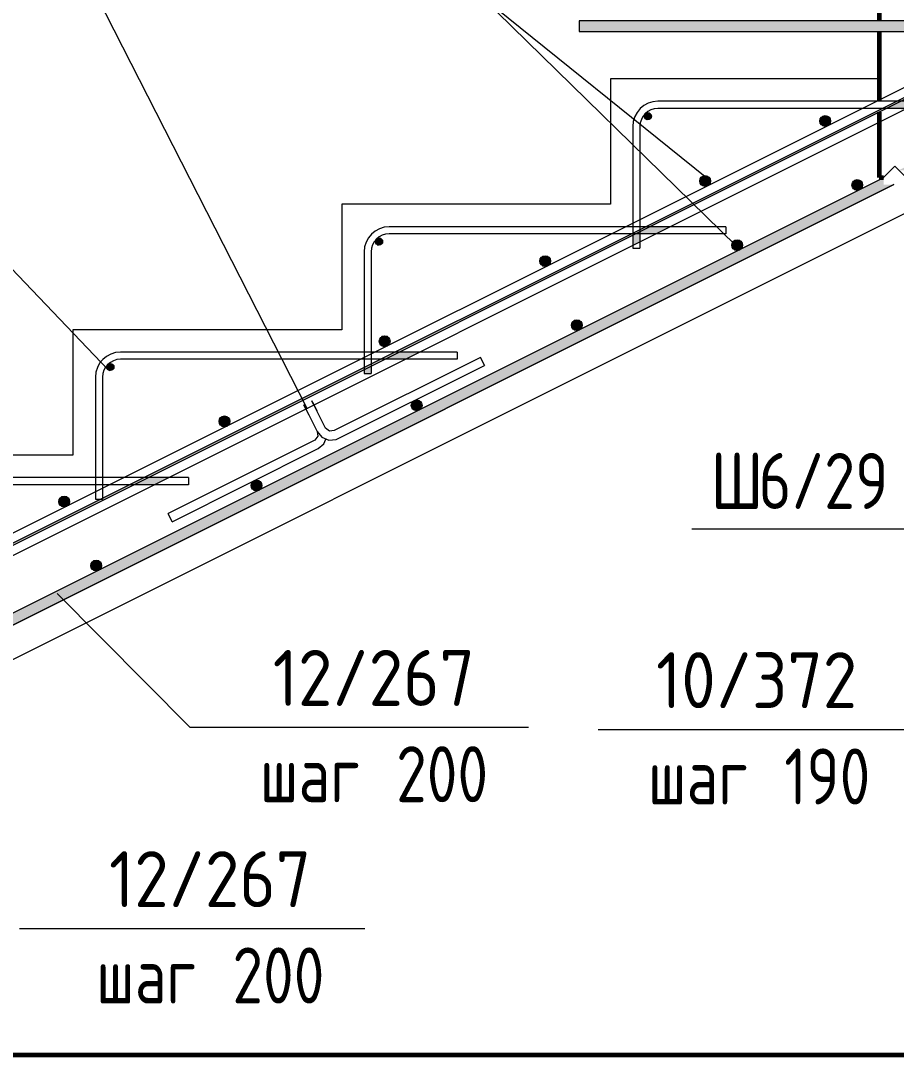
# Model space of a CAD drawing. Header units: millimetres. Extents: x 56549 to 83419, y -3049 to 32998.
# Drawn here: x 71200 to 72177, y -1700 to -545 of the extents above; entities that cross this region are included whole.
import ezdxf

# ---------------------------------------------------------------- set-up
doc = ezdxf.new("R2010")
doc.units = ezdxf.units.MM
doc.linetypes.add('01 Штриховая _2 мм_', pattern=[3, 2, -1])
for name, color, linetype, lineweight in [('AA_Linii', 7, 'Continuous', 9), ('AA_Oformlenie', 7, 'Continuous', 9), ('AA_Vinoska', 7, 'Continuous', 9), ('AF_Lestnica', 7, '01 Штриховая _2 мм_', 9), ('AF_Perekritie_Опалубка', 253, 'Continuous', 20), ('KR_Armatura', 7, 'Continuous', 20), ('KR_Armatura_Tonkie', 7, 'Continuous', 20), ('KR_Fundament', 7, 'Continuous', 20)]:
    doc.layers.add(name, color=color, linetype=linetype, lineweight=lineweight)
doc.styles.add('GOST Common', font='GOST_Common.ttf', dxfattribs={"width": 0.85, "height": 62.5})
doc.styles.add('ISOCPEUR_5', font='isocpeur.TTF', dxfattribs={"width": 0.9, "height": 62.5})
doc.styles.add('ISOCPEUR_6', font='isocpeur.TTF', dxfattribs={"width": 0.8, "height": 62.5})

# ---------------------------------------------------------------- blocks, each defined once
blk = doc.blocks.new('261_Лягушка _НесАрм_РабПлоск_ - 10 А240-3766463-Сечение 4')
at = {"layer": 'KR_Armatura_Tonkie'}
for p, q in [((-30530.1, -920.9), (-30693.3, -1002.5)), ((-30530.1, -920.9), (-30525.6, -929.9)), ((-30525.7, -929.7), (-30530, -921.1)), ((-30688.8, -1011.5), (-30525.6, -929.9)), ((-30703.3, -999.2), (-30712.7, -980.4)), ((-30703.3, -999.2), (-30712.7, -980.4)), ((-30721.7, -984.9), (-30712.3, -1003.6)), ((-30721.7, -984.9), (-30712.3, -1003.6)), ((-30715.6, -1013.7), (-30878.9, -1095.3)), ((-30874.4, -1104.3), (-30711.2, -1022.7)), ((-30874.4, -1104.3), (-30878.9, -1095.3)), ((-30878.8, -1095.5), (-30874.5, -1104.1))]:
    blk.add_line(p, q, dxfattribs=at)
at = {"layer": 'KR_Armatura_Tonkie', "flags": 128}
for points in [[(-30712.7, -980.4), (-30715.7, -974.5), (-30717.8, -970.4), (-30718.3, -969.3)], [(-30718.3, -969.3), (-30717.4, -971), (-30715.1, -975.6), (-30712.7, -980.4)], [(-30727.2, -973.7), (-30726.4, -975.5), (-30724.1, -980.1), (-30721.7, -984.9)], [(-30721.7, -984.9), (-30724.6, -979), (-30726.7, -974.8), (-30727.2, -973.7)], [(-30712.3, -1003.6), (-30711.8, -1008.9), (-30714.9, -1013.3), (-30715.6, -1013.7)], [(-30712.3, -1003.6), (-30707, -1009.9), (-30699.4, -1013.1), (-30691.1, -1012.4), (-30688.8, -1011.5)], [(-30693.3, -1002.5), (-30698.6, -1003.1), (-30702.9, -999.9), (-30703.3, -999.2)], [(-30711.2, -1022.7), (-30704.9, -1017.3), (-30702.7, -1012.1)]]:
    blk.add_lwpolyline(points, dxfattribs=at)
blk = doc.blocks.new('Лестницы 1 - Лестницы 1-3673206-Сечение 4')
at = {"layer": 'AA_Linii', "lineweight": 20}
for p, q in [((-30385, -610), (-30385, -750)), ((-30085, -610), (-30385, -610)), ((-30319.2, -891.6), (-29992, -728)), ((-30385, -750), (-30685, -750)), ((-30685, -750), (-30685, -890)), ((-31219.2, -1341.6), (-30319.2, -891.6)), ((-30685, -890), (-30985, -890)), ((-30985, -890), (-30985, -1030)), ((-30985, -1030), (-31285, -1030)), ((-31285, -1030), (-31285, -1170)), ((-31285, -1170), (-31585, -1170)), ((-31585, -1170), (-31585, -1380)), ((-31285, -1374.5), (-31219.2, -1341.6))]:
    blk.add_line(p, q, dxfattribs=at)
at = {"layer": 'AF_Lestnica'}
for p, q in [((-30085, -633.6), (-30085, -610)), ((-30085, -720), (-30085, -647)), ((-30080, -720), (-30085, -720)), ((-31285, -1380), (-31285, -1374.5))]:
    blk.add_line(p, q, dxfattribs=at)
blk = doc.blocks.new('079_Обозначение загиба стержня _ЭлУзла_ - Сплошные линии-3749601-Сечение 4')
at = {"layer": 'AA_Oformlenie'}
for points in [[(-30040, -545), (-30034.7, -515), (-30045.3, -515), (-30044.4, -520)], [(-30060, -557), (-29920, -557), (-29920, -545), (-30420, -545), (-30420, -557), (-30085, -557)], [(-29881, -587), (-29878, -587), (-29879.8, -575.3), (-29884, -565.5), (-29890.7, -557), (-29899, -550.6), (-29909.1, -546.4), (-29920, -545), (-29920, -557), (-29911.4, -558.4), (-29904.9, -561.1), (-29898.8, -565.8), (-29894, -572), (-29891, -579.2), (-29889.8, -587), (-29881.4, -587)]]:
    blk.add_hatch(color=256, dxfattribs=at).paths.add_polyline_path(points)
for p, q in [((-30045.3, -515), (-30040, -545)), ((-30034.7, -515), (-30045.3, -515)), ((-30040, -545), (-30034.7, -515)), ((-29920, -545), (-30420, -545)), ((-30420, -545), (-30420, -557)), ((-30420, -545), (-30420, -557)), ((-29920, -545), (-30420, -545)), ((-29920, -545), (-29920, -557)), ((-29920, -557), (-29920, -545)), ((-30420, -557), (-29920, -557)), ((-30420, -557), (-29920, -557)), ((-29890, -587), (-29878, -587))]:
    blk.add_line(p, q, dxfattribs=at)
for centre, radius, start, end in [((-29890, -515), 150, 90, 179.9951), ((-29920, -587), 42, 0, 90), ((-29920, -587), 42, 0, 90), ((-29920, -587), 30, 0, 90), ((-29920, -587), 30, 0, 90)]:
    blk.add_arc(centre, radius, start, end, dxfattribs=at)
blk = doc.blocks.new('Последовательность узлов - 3мм масшт20 маскировка-904226-Сечение 4')
at = {"layer": 'AA_Oformlenie'}
for p, q in [((-30080, -720), (-30067.5, -707.5)), ((-30067.5, -707.5), (-30042.5, -732.5)), ((-30030, -720), (-30017.5, -707.5)), ((-30017.5, -707.5), (-29992.5, -732.5)), ((-29980, -720), (-29967.5, -707.5)), ((-29967.5, -707.5), (-29942.5, -732.5)), ((-29930, -720), (-29917.5, -707.5)), ((-29917.5, -707.5), (-29892.5, -732.5)), ((-29880, -720), (-29867.5, -707.5)), ((-29867.5, -707.5), (-29842.5, -732.5)), ((-29830, -720), (-29817.5, -707.5)), ((-29817.5, -707.5), (-29792.5, -732.5)), ((-29780, -720), (-29767.5, -707.5)), ((-29767.5, -707.5), (-29742.5, -732.5)), ((-29730, -720), (-29717.5, -707.5)), ((-29717.5, -707.5), (-29692.5, -732.5)), ((-30030, -720), (-30042.5, -732.5)), ((-29980, -720), (-29992.5, -732.5)), ((-29930, -720), (-29942.5, -732.5)), ((-29880, -720), (-29892.5, -732.5)), ((-29830, -720), (-29842.5, -732.5)), ((-29780, -720), (-29792.5, -732.5)), ((-29730, -720), (-29742.5, -732.5)), ((-29680, -720), (-29692.5, -732.5))]:
    blk.add_line(p, q, dxfattribs=at)
blk = doc.blocks.new('010_Текст с выноской - Текст 2 строки-3745985-Сечение 4')
at = {"layer": 'AA_Vinoska'}
blk.add_line((-30294.2, -1112.1), (-30044.2, -1112.1), dxfattribs=at)
blk = doc.blocks.new('042_М_Арматуры - Диам длина поз _ Шаг-2260295-Сечение 4')
at = {"layer": 'AA_Vinoska'}
blk.add_line((-31828.8, -805.2), (-31478.8, -805.2), dxfattribs=at)
blk = doc.blocks.new('042_М_Арматуры - Диам длина поз _ Шаг _засечки_-3174167-Сечение 4')
at = {"layer": 'AA_Vinoska'}
blk.add_line((-30398.5, -1336.2), (-30048.5, -1336.2), dxfattribs=at)

msp = doc.modelspace()

# ---------------------------------------------------------------- hatches: boundary and pattern name
at = {"layer": 'AA_Oformlenie'}
h = msp.add_hatch(color=8, dxfattribs=at)
h.paths.add_polyline_path([(70710.0356, -1389.5608), (70710.4642, -1385.7051), (70710.0356, -1385.7051), (70710.0356, -1388.4748)])
h.paths.add_polyline_path([(70714.6772, -1369.7051), (70717.7476, -1369.7051), (70721.5832, -1365.9869), (70726.6192, -1362.7279), (70906.0356, -1273.0197), (70906.0356, -1270.7837), (70719.3495, -1364.2441), (70712.7263, -1368.5302), (70711.5755, -1369.7051), (70713.8158, -1369.7051)])
h.paths.add_polyline_path([(70918.5665, -1369.7051), (70918.768, -1367.9846), (70921.4608, -1360.9351), (70924.4149, -1356.2343), (70929.2526, -1351.4548), (70934.6192, -1348.0326), (72174.6843, -728), (72163.0356, -728), (72163.0356, -720.4079), (70929.1122, -1337.3903), (70920.8696, -1342.9454), (70918.0356, -1345.839), (70918.2887, -1369.7051)])
h.paths.add_polyline_path([(70918.0356, -1267.0197), (71046.075, -1203), (71068.4357, -1203), (71084.4357, -1195), (71062.075, -1195), (71326.075, -1063), (71348.4357, -1063), (71364.4357, -1055), (71342.075, -1055), (71583.0356, -934.5197), (71583.0356, -939), (71591.0356, -939), (71591.0356, -930.5197), (71606.075, -923), (71628.4357, -923), (71644.4357, -915), (71622.075, -915), (71883.0356, -784.5197), (71883.0356, -795.7001), (71891.0356, -791.7001), (71891.0356, -783), (71908.4357, -783), (71923.8258, -775), (71902.075, -775), (72166.075, -643), (72183.0356, -643), (72183.0356, -645.7001), (72204.4357, -635), (72191.0356, -635), (72191.0356, -630.5197), (72331.6292, -560.2229), (72334.0205, -559.3561), (72331.2149, -558.194), (70918.0356, -1264.7837), (70918.0356, -1266.4023)])
h.paths.add_polyline_path([(72179.8515, -712), (72206.6843, -712), (72353.0356, -638.8244), (72353.0356, -625.4079), (72209.171, -697.3402)])
h.paths.add_polyline_path([(72182.075, -635), (72183.0356, -634.5197), (72183.0356, -635)])
h.paths.add_polyline_path([(72365.0356, -632.8244), (72511.0356, -559.8244), (72511.0356, -545), (72365.0356, -545), (72365.0356, -557), (72489.8515, -557), (72365.0356, -619.4079), (72365.0356, -626.2967)])
h.paths.add_polyline_path([(72352.4137, -557.0557), (72353.0356, -557), (72353.0356, -547.2837), (72344.9483, -551.3273), (72352.3411, -557)])
h.paths.add_polyline_path([(73053.7269, -557), (73053.7269, -545), (73053.0356, -545.0154), (73053.0356, -557)])
h.paths.add_polyline_path([(72523.73, -557), (72532.0356, -550.6269), (72542.1652, -546.4311), (72553.0356, -545), (72522.93, -545), (72523.1695, -557), (72523.3371, -557)])
at = {"layer": 'KR_Armatura'}
h = msp.add_hatch(color=256, dxfattribs=at)
edge = h.paths.add_edge_path()
edge.add_arc((71899.7898, -651.6287), 4, 0, 360)
for points in [[(71898.5537, -655.4329), (71903.0258, -653.9799), (71903.0258, -649.2776), (71898.5537, -647.8245), (71895.7898, -651.6287)], [(72094.9692, -662.1715), (72100.9692, -662.1715), (72103.9692, -656.9753), (72100.9692, -651.7792), (72094.9692, -651.7792), (72091.9692, -656.9753)], [(71966.7558, -729.1549), (71969.7558, -723.9588), (71966.7558, -718.7626), (71960.7558, -718.7626), (71957.7558, -723.9588), (71960.7558, -729.1549)], [(72136.698, -733.6292), (72139.698, -728.4331), (72136.698, -723.2369), (72130.698, -723.2369), (72127.698, -728.4331), (72130.698, -733.6292)], [(71598.5537, -795.4329), (71603.0258, -793.9799), (71603.0258, -789.2776), (71598.5537, -787.8245), (71595.7898, -791.6287)], [(72002.534, -800.7112), (72005.534, -795.5151), (72002.534, -790.3189), (71996.534, -790.3189), (71993.534, -795.5151), (71996.534, -800.7112)], [(71782.2144, -818.5152), (71788.2144, -818.5152), (71791.2144, -813.3191), (71788.2144, -808.1229), (71782.2144, -808.1229), (71779.2144, -813.3191)], [(71817.6485, -890.154), (71823.6485, -890.154), (71826.6485, -884.9578), (71823.6485, -879.7617), (71817.6485, -879.7617), (71814.6485, -884.9578)], [(71609.0238, -908.1182), (71612.0238, -902.922), (71609.0238, -897.7259), (71603.0238, -897.7259), (71600.0238, -902.922), (71603.0238, -908.1182)], [(71298.5537, -935.4329), (71303.0258, -933.9799), (71303.0258, -929.2776), (71298.5537, -927.8245), (71295.7898, -931.6287)], [(71644.7631, -979.5967), (71647.7631, -974.4005), (71644.7631, -969.2044), (71638.7631, -969.2044), (71635.7631, -974.4005), (71638.7631, -979.5967)], [(71424.0959, -997.476), (71430.0959, -997.476), (71433.0959, -992.2798), (71430.0959, -987.0837), (71424.0959, -987.0837), (71421.0959, -992.2798)], [(71459.8776, -1069.0394), (71465.8776, -1069.0394), (71468.8776, -1063.8432), (71465.8776, -1058.6471), (71459.8776, -1058.6471), (71456.8776, -1063.8432)], [(71251.2798, -1087.0574), (71254.2798, -1081.8612), (71251.2798, -1076.6651), (71245.2798, -1076.6651), (71242.2798, -1081.8612), (71245.2798, -1087.0574)], [(71280.9922, -1158.4821), (71286.9922, -1158.4821), (71289.9922, -1153.286), (71286.9922, -1148.0898), (71280.9922, -1148.0898), (71277.9922, -1153.286)]]:
    msp.add_hatch(color=256, dxfattribs=at).paths.add_polyline_path(points)
h = msp.add_hatch(color=256, dxfattribs=at)
edge = h.paths.add_edge_path()
edge.add_arc((72097.9692, -656.9753), 6, 0, 360)
h = msp.add_hatch(color=256, dxfattribs=at)
edge = h.paths.add_edge_path()
edge.add_arc((71963.7558, -723.9588), 6, 0, 360)
h = msp.add_hatch(color=256, dxfattribs=at)
edge = h.paths.add_edge_path()
edge.add_arc((72133.698, -728.4331), 6, 0, 360)
h = msp.add_hatch(color=256, dxfattribs=at)
edge = h.paths.add_edge_path()
edge.add_arc((71599.7898, -791.6287), 4, 0, 360)
h = msp.add_hatch(color=256, dxfattribs=at)
edge = h.paths.add_edge_path()
edge.add_arc((71999.534, -795.5151), 6, 0, 360)
h = msp.add_hatch(color=256, dxfattribs=at)
edge = h.paths.add_edge_path()
edge.add_arc((71785.2144, -813.3191), 6, 0, 360)
h = msp.add_hatch(color=256, dxfattribs=at)
edge = h.paths.add_edge_path()
edge.add_arc((71820.6485, -884.9578), 6, 0, 360)
h = msp.add_hatch(color=256, dxfattribs=at)
edge = h.paths.add_edge_path()
edge.add_arc((71606.0238, -902.922), 6, 0, 360)
h = msp.add_hatch(color=256, dxfattribs=at)
edge = h.paths.add_edge_path()
edge.add_arc((71299.7898, -931.6287), 4, 0, 360)
h = msp.add_hatch(color=256, dxfattribs=at)
edge = h.paths.add_edge_path()
edge.add_arc((71641.7631, -974.4005), 6, 0, 360)
h = msp.add_hatch(color=256, dxfattribs=at)
edge = h.paths.add_edge_path()
edge.add_arc((71427.0959, -992.2798), 6, 0, 360)
h = msp.add_hatch(color=256, dxfattribs=at)
edge = h.paths.add_edge_path()
edge.add_arc((71462.8776, -1063.8432), 6, 0, 360)
h = msp.add_hatch(color=256, dxfattribs=at)
edge = h.paths.add_edge_path()
edge.add_arc((71248.2798, -1081.8612), 6, 0, 360)
h = msp.add_hatch(color=256, dxfattribs=at)
edge = h.paths.add_edge_path()
edge.add_arc((71283.9922, -1153.286), 6, 0, 360)

# ---------------------------------------------------------------- linework, layer by layer
at = {"layer": 'AA_Linii'}
for p, q in [((72357.6029, -545), (70720.147, -1363.7279)), ((70735.0255, -1369.7051), (72360.4357, -557)), ((72163.0356, -720.4079), (70929.1122, -1337.3696)), ((70934.275, -1348.2046), (72174.6843, -728))]:
    msp.add_line(p, q, dxfattribs=at)
at = {"layer": 'AA_Vinoska'}
for p, q in [((71519.7049, -978.6433), (71229.7174, -409.6738)), ((71965.7628, -720.6556), (71712.4839, -516.5875)), ((71998.2314, -795.8365), (71712.4839, -516.5875)), ((71297.3769, -934.7246), (71035.7647, -661.2363)), ((71240.3839, -1184.512), (71388.3474, -1333.7182)), ((71388.3474, -1333.7182), (71416.61, -1333.7182)), ((71198.4184, -1558.3777), (71233.817, -1558.3777))]:
    msp.add_line(p, q, dxfattribs=at)
at = {"layer": 'AF_Perekritie_Опалубка', "lineweight": 60}
for p, q in [((72158.0356, -520), (72158.0356, -545)), ((72158.0356, -557), (72158.0356, -633.6033)), ((72158.0356, -647.0197), (72158.0356, -720)), ((72158.0356, -720), (72163.0356, -720))]:
    msp.add_line(p, q, dxfattribs=at)
at = {"layer": 'KR_Armatura'}
for p, q in [((71898.5537, -647.8245), (71895.7898, -651.6287)), ((71895.7898, -651.6287), (71898.5537, -655.4329)), ((71903.0258, -649.2776), (71898.5537, -647.8245)), ((71898.5537, -655.4329), (71903.0258, -653.9799)), ((71903.0258, -653.9799), (71903.0258, -649.2776)), ((72094.9692, -651.7792), (72091.9692, -656.9753)), ((72091.9692, -656.9753), (72094.9692, -662.1715)), ((72100.9692, -651.7792), (72094.9692, -651.7792)), ((72103.9692, -656.9753), (72100.9692, -651.7792)), ((72100.9692, -662.1715), (72103.9692, -656.9753)), ((72094.9692, -662.1715), (72100.9692, -662.1715)), ((71960.7558, -718.7626), (71957.7558, -723.9588)), ((71957.7558, -723.9588), (71960.7558, -729.1549)), ((71966.7558, -718.7626), (71960.7558, -718.7626)), ((71969.7558, -723.9588), (71966.7558, -718.7626)), ((71966.7558, -729.1549), (71969.7558, -723.9588)), ((72130.698, -723.2369), (72127.698, -728.4331)), ((72136.698, -723.2369), (72130.698, -723.2369)), ((72139.698, -728.4331), (72136.698, -723.2369)), ((71960.7558, -729.1549), (71966.7558, -729.1549)), ((72127.698, -728.4331), (72130.698, -733.6292)), ((72130.698, -733.6292), (72136.698, -733.6292)), ((72136.698, -733.6292), (72139.698, -728.4331)), ((71598.5537, -787.8245), (71595.7898, -791.6287)), ((71595.7898, -791.6287), (71598.5537, -795.4329)), ((71603.0258, -789.2776), (71598.5537, -787.8245)), ((71598.5537, -795.4329), (71603.0258, -793.9799)), ((71603.0258, -793.9799), (71603.0258, -789.2776)), ((71996.534, -790.3189), (71993.534, -795.5151)), ((71993.534, -795.5151), (71996.534, -800.7112)), ((72002.534, -790.3189), (71996.534, -790.3189)), ((72005.534, -795.5151), (72002.534, -790.3189)), ((72002.534, -800.7112), (72005.534, -795.5151)), ((71782.2144, -808.1229), (71779.2144, -813.3191)), ((71788.2144, -808.1229), (71782.2144, -808.1229)), ((71791.2144, -813.3191), (71788.2144, -808.1229)), ((71996.534, -800.7112), (72002.534, -800.7112)), ((71779.2144, -813.3191), (71782.2144, -818.5152)), ((71782.2144, -818.5152), (71788.2144, -818.5152)), ((71788.2144, -818.5152), (71791.2144, -813.3191)), ((71817.6485, -879.7617), (71814.6485, -884.9578)), ((71814.6485, -884.9578), (71817.6485, -890.154)), ((71823.6485, -879.7617), (71817.6485, -879.7617)), ((71826.6485, -884.9578), (71823.6485, -879.7617)), ((71823.6485, -890.154), (71826.6485, -884.9578)), ((71603.0238, -897.7259), (71600.0238, -902.922)), ((71609.0238, -897.7259), (71603.0238, -897.7259)), ((71612.0238, -902.922), (71609.0238, -897.7259)), ((71817.6485, -890.154), (71823.6485, -890.154)), ((71600.0238, -902.922), (71603.0238, -908.1182)), ((71603.0238, -908.1182), (71609.0238, -908.1182)), ((71609.0238, -908.1182), (71612.0238, -902.922)), ((71298.5537, -927.8245), (71295.7898, -931.6287)), ((71295.7898, -931.6287), (71298.5537, -935.4329)), ((71303.0258, -929.2776), (71298.5537, -927.8245)), ((71298.5537, -935.4329), (71303.0258, -933.9799)), ((71303.0258, -933.9799), (71303.0258, -929.2776)), ((71638.7631, -969.2044), (71635.7631, -974.4005)), ((71644.7631, -969.2044), (71638.7631, -969.2044)), ((71647.7631, -974.4005), (71644.7631, -969.2044)), ((71635.7631, -974.4005), (71638.7631, -979.5967)), ((71638.7631, -979.5967), (71644.7631, -979.5967)), ((71644.7631, -979.5967), (71647.7631, -974.4005)), ((71424.0959, -987.0837), (71421.0959, -992.2798)), ((71421.0959, -992.2798), (71424.0959, -997.476)), ((71430.0959, -987.0837), (71424.0959, -987.0837)), ((71433.0959, -992.2798), (71430.0959, -987.0837)), ((71430.0959, -997.476), (71433.0959, -992.2798)), ((71424.0959, -997.476), (71430.0959, -997.476)), ((71459.8776, -1058.6471), (71456.8776, -1063.8432)), ((71465.8776, -1058.6471), (71459.8776, -1058.6471)), ((71468.8776, -1063.8432), (71465.8776, -1058.6471)), ((71456.8776, -1063.8432), (71459.8776, -1069.0394)), ((71459.8776, -1069.0394), (71465.8776, -1069.0394)), ((71465.8776, -1069.0394), (71468.8776, -1063.8432)), ((71245.2798, -1076.6651), (71242.2798, -1081.8612)), ((71242.2798, -1081.8612), (71245.2798, -1087.0574)), ((71251.2798, -1076.6651), (71245.2798, -1076.6651)), ((71254.2798, -1081.8612), (71251.2798, -1076.6651)), ((71251.2798, -1087.0574), (71254.2798, -1081.8612)), ((71245.2798, -1087.0574), (71251.2798, -1087.0574)), ((71280.9922, -1148.0898), (71277.9922, -1153.286)), ((71277.9922, -1153.286), (71280.9922, -1158.4821)), ((71286.9922, -1148.0898), (71280.9922, -1148.0898)), ((71289.9922, -1153.286), (71286.9922, -1148.0898)), ((71286.9922, -1158.4821), (71289.9922, -1153.286)), ((71280.9922, -1158.4821), (71286.9922, -1158.4821))]:
    msp.add_line(p, q, dxfattribs=at)
for centre, radius in [((71899.7898, -651.6287), 4), ((72097.9692, -656.9753), 6), ((71963.7558, -723.9588), 6), ((72133.698, -728.4331), 6), ((71599.7898, -791.6287), 4), ((71999.534, -795.5151), 6), ((71785.2144, -813.3191), 6), ((71820.6485, -884.9578), 6), ((71606.0238, -902.922), 6), ((71299.7898, -931.6287), 4), ((71641.7631, -974.4005), 6), ((71427.0959, -992.2798), 6), ((71462.8776, -1063.8432), 6), ((71248.2798, -1081.8612), 6), ((71283.9922, -1153.286), 6)]:
    msp.add_circle(centre, radius, dxfattribs=at)
at = {"layer": 'KR_Armatura_Tonkie'}
for p, q in [((72311.2422, -557), (70721.2526, -1351.9948)), ((72331.6292, -560.2229), (70726.6192, -1362.7279)), ((72287.0356, -635), (71911.0356, -635)), ((72287.0356, -643), (71911.0356, -643)), ((71883.0356, -663), (71883.0356, -799)), ((71891.0356, -663), (71891.0356, -799)), ((72163.0356, -720.4079), (70929.2526, -1337.2994)), ((72174.6843, -728), (70934.6192, -1348.0326)), ((71987.0356, -775), (71611.0356, -775)), ((71987.0356, -783), (71611.0356, -783)), ((71987.0356, -775), (71987.0356, -783)), ((71583.0356, -803), (71583.0356, -939)), ((71591.0356, -803), (71591.0356, -939)), ((71883.0356, -799), (71891.0356, -799)), ((71687.0356, -915), (71311.0356, -915)), ((71687.0356, -923), (71311.0356, -923)), ((71687.0356, -915), (71687.0356, -923)), ((71283.0356, -943), (71283.0356, -1079)), ((71291.0356, -943), (71291.0356, -1079)), ((71583.0356, -939), (71591.0356, -939)), ((71387.0356, -1055), (71011.0356, -1055)), ((71387.0356, -1055), (71387.0356, -1063)), ((71387.0356, -1063), (71011.0356, -1063)), ((71283.0356, -1079), (71291.0356, -1079))]:
    msp.add_line(p, q, dxfattribs=at)
for centre, radius in [((71911.0356, -663), 28), ((71911.0356, -663), 20), ((71611.0356, -803), 28), ((71611.0356, -803), 20), ((71311.0356, -943), 28), ((71311.0356, -943), 20)]:
    msp.add_arc(centre, radius, 90, 180, dxfattribs=at)
at = {"layer": 'KR_Fundament', "lineweight": 60}
msp.add_line((72313.0356, -1700), (70958.0356, -1700), dxfattribs=at)

# ---------------------------------------------------------------- block references
at = {"layer": 'AA_Linii', "lineweight": 20}
msp.add_blockref('Лестницы 1 - Лестницы 1-3673206-Сечение 4', (102243.0356, 0), dxfattribs=at)
at = {"layer": 'AA_Oformlenie'}
for name in ['079_Обозначение загиба стержня _ЭлУзла_ - Сплошные линии-3749601-Сечение 4', 'Последовательность узлов - 3мм масшт20 маскировка-904226-Сечение 4']:
    msp.add_blockref(name, (102243.0356, 0), dxfattribs=at)
at = {"layer": 'AA_Vinoska'}
for name, p in [('010_Текст с выноской - Текст 2 строки-3745985-Сечение 4', (102243.0356, 0)), ('042_М_Арматуры - Диам длина поз _ Шаг-2260295-Сечение 4', (103245.3654, -528.5048)), ('042_М_Арматуры - Диам длина поз _ Шаг _засечки_-3174167-Сечение 4', (102243.0356, 0)), ('042_М_Арматуры - Диам длина поз _ Шаг-2260295-Сечение 4', (103062.5724, -753.1643))]:
    msp.add_blockref(name, p, dxfattribs=at)
at = {"layer": 'KR_Armatura_Tonkie'}
msp.add_blockref('261_Лягушка _НесАрм_РабПлоск_ - 10 А240-3766463-Сечение 4', (102243.0356, 0), dxfattribs=at)

# ---------------------------------------------------------------- texts
at = {"layer": 'AA_Vinoska', "char_height": 62.5, "attachment_point": 1}
for s, insert, width, style in [('\\fGOST Common|b0|i0|c204|p34|;\\W.85;Ш', (71970.1001, -1027.5732), 64.736266, 'GOST Common'), ('6/29', (72023.5129, -1027.5732), 183.987281, 'GOST Common'), ('12/267', (71481.0385, -1247.4619), 277.784719, 'ISOCPEUR_5'), ('10/372', (71908.9902, -1249.9619), 277.784719, 'ISOCPEUR_5'), (' 200', (71587.0365, -1354.9382), 166.751, 'ISOCPEUR_6'), (' 190', (72020.2882, -1357.4382), 153.924, 'ISOCPEUR_6'), ('шаг', (71466.651, -1354.9382), 145.907125, 'ISOCPEUR_6'), ('шаг', (71899.9027, -1357.4382), 145.907125, 'ISOCPEUR_6'), ('12/267', (71298.2455, -1472.1214), 277.784719, 'ISOCPEUR_5'), (' 200', (71404.2434, -1579.5978), 166.751, 'ISOCPEUR_6'), ('шаг', (71283.858, -1579.5978), 145.907125, 'ISOCPEUR_6')]:
    msp.add_mtext(s, dxfattribs=dict(at, insert=insert, width=width, style=style))

doc.saveas('drawing.dxf')
